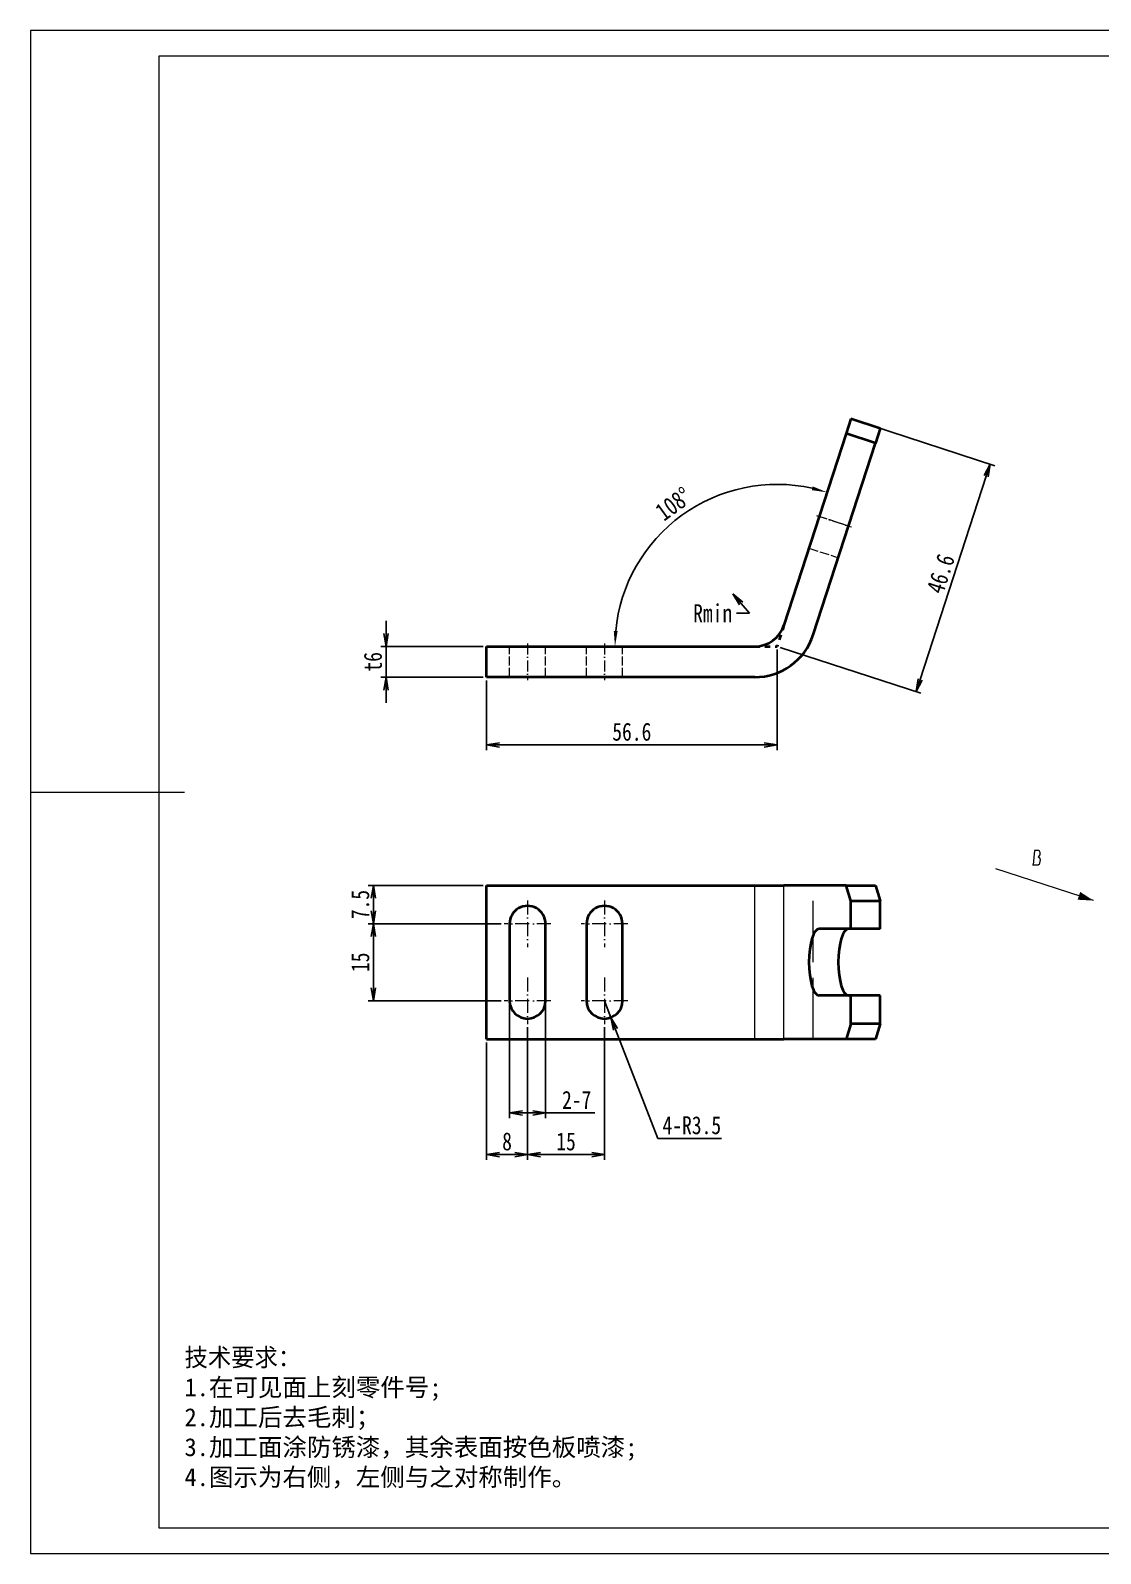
# Model space of a CAD drawing. Header units: millimetres. Extents: x -15766 to 80009, y -9701 to 15159.
# Drawn here: x 8306.4 to 8515, y 13253.7 to 13550.7 of the extents above; entities that cross this region are included whole.
import ezdxf

# ---------------------------------------------------------------- set-up
doc = ezdxf.new("R2010")
doc.units = ezdxf.units.MM
for name, pattern in [('CENTER-HOKUTO_1', [16, 13, -1, 1, -1]), ('DASHDOT', [18.5, 12, -3, 0.5, -3]), ('DASHED', [15, 12, -3]), ('HIDDEN-HOKUTO_1', [2, 1, -1]), ('虚线', [2, 1, -1])]:
    doc.linetypes.add(name, pattern=pattern)
doc.layers.get('DEFPOINTS').update_dxf_attribs({"lineweight": 18})
for name, color, linetype, lineweight in [('AM_7', 2, 'CENTER-HOKUTO_1', 18), ('AM_HID', 1, 'HIDDEN-HOKUTO_1', 18), ('AM_VIS', 7, 'Continuous', 18), ('CDRAFT0', 7, 'Continuous', 18), ('title_frame', 7, 'Continuous', 18), ('word_dim', 9, 'Continuous', 18), ('粗实线层_1', 7, 'Continuous', 15), ('虚线层', 6, '虚线', 18)]:
    doc.layers.add(name, color=color, linetype=linetype, lineweight=lineweight)
doc.styles.add('DIM', font='', dxfattribs={"width": 0.8})
doc.styles.get('DIM').set_extended_font_data('NSimSun')
doc.dimstyles.new('1-1', dxfattribs={"dimtxt": 3.5, "dimasz": 3, "dimexe": 1, "dimexo": 0, "dimgap": 1, "dimtad": 1, "dimdsep": 46, "dimtxsty": 'DIM', "dimblk": '_CAXARROW', "dimcen": 0, "dimdle": 6, "dimclrd": 256, "dimclre": 256, "dimclrt": 3, "dimazin": 2, "dimtfac": 0.707107, "dimtmove": 0, "dimatfit": 3, "dimfxl": 0, "dimfrac": 2, "dimtolj": 1, "dimarcsym": 0})
doc.dimstyles.new('1-1$0', dxfattribs={"dimtxt": 3.5, "dimasz": 2.5, "dimexe": 1, "dimexo": 0.625, "dimgap": 0.8, "dimtad": 1, "dimdsep": 46, "dimtxsty": 'DIM', "dimblk": 'OPEN', "dimcen": 0, "dimdle": 5, "dimclrd": 256, "dimclre": 256, "dimclrt": 3, "dimazin": 3, "dimtfac": 0.5, "dimtmove": 0, "dimatfit": 3, "dimldrblk": 'OPEN', "dimfxl": 0, "dimtolj": 1, "dimarcsym": 0})
doc.dimstyles.new('1-1$4', dxfattribs={"dimtxt": 3.5, "dimasz": 2.5, "dimexe": 1, "dimexo": 0.625, "dimgap": 0.8, "dimtad": 1, "dimtih": 1, "dimtoh": 1, "dimzin": 12, "dimdsep": 46, "dimtxsty": 'DIM', "dimblk": 'OPEN', "dimcen": 0, "dimdle": 5, "dimclrd": 256, "dimclre": 256, "dimclrt": 3, "dimazin": 3, "dimtfac": 0.5, "dimtmove": 0, "dimatfit": 3, "dimldrblk": 'OPEN', "dimfxl": 0, "dimtolj": 1, "dimarcsym": 0})

# ---------------------------------------------------------------- blocks, each defined once
blk = doc.blocks.new('*X588')
at = {"layer": 'CDRAFT0'}
for p, q in [((420, 297), (0, 297)), ((0, 297), (0, 0)), ((0, 0), (420, 0))]:
    blk.add_line(p, q, dxfattribs=at)
at = {"layer": '粗实线层_1'}
for p, q in [((415, 292), (25, 292)), ((25, 292), (25, 5)), ((0, 148.5), (30, 148.5)), ((25, 5), (415, 5))]:
    blk.add_line(p, q, dxfattribs=at)
blk = doc.blocks.new('_OPEN')
at = {"color": 0, "linetype": 'ByBlock', "lineweight": -2}
for p, q in [((-1, 0.166667), (0, 0)), ((-1, -0.166667), (0, 0)), ((0, 0), (-1, 0))]:
    blk.add_line(p, q, dxfattribs=at)
blk = doc.blocks.new('*D936')
at = {"layer": 'DEFPOINTS', "color": 0, "transparency": 16777216}
for p in [(8375.7, 13430.62), (8395.3, 13430.62), (8395.3, 13424.62)]:
    blk.add_point(p, dxfattribs=at)
at = {"layer": 'word_dim', "linetype": 'Continuous', "lineweight": -2, "transparency": 16777216}
for p, q in [((8375.7, 13433.12), (8375.7, 13435.62)), ((8394.67, 13430.62), (8374.7, 13430.62)), ((8375.7, 13424.62), (8375.7, 13430.62)), ((8394.67, 13424.62), (8374.7, 13424.62)), ((8375.7, 13422.12), (8375.7, 13419.62))]:
    blk.add_line(p, q, dxfattribs=at)
at = {"layer": 'word_dim', "lineweight": -2, "transparency": 16777216, "xscale": 2.5, "yscale": 2.5, "zscale": 2.5}
for p, rotation in [((8375.7, 13430.62), 270), ((8375.7, 13424.62), 90)]:
    blk.add_blockref('_OPEN', p, dxfattribs=dict(at, rotation=rotation))
at = {"layer": 'word_dim', "color": 3, "transparency": 16777216, "insert": (8373.15, 13427.62), "char_height": 3.5, "attachment_point": 5, "rotation": 90, "style": 'DIM'}
blk.add_mtext('\\A1;t6', dxfattribs=at)
blk = doc.blocks.new('*D637')
at = {"layer": 'DEFPOINTS', "color": 0, "transparency": 16777216}
for p in [(8443.32, 13440.9), (8447.21, 13436.33)]:
    blk.add_point(p, dxfattribs=at)
at = {"layer": 'word_dim', "linetype": 'Continuous', "lineweight": -2, "transparency": 16777216}
for p, q in [((8444.04, 13437.1), (8446.57, 13437.1)), ((8446.57, 13437.1), (8444.94, 13439))]:
    blk.add_line(p, q, dxfattribs=at)
at = {"layer": 'word_dim', "lineweight": -2, "transparency": 16777216, "xscale": 2.5, "yscale": 2.5, "zscale": 2.5, "rotation": 130.4344569721052}
blk.add_blockref('_OPEN', (8443.32, 13440.9), dxfattribs=at)
at = {"layer": 'word_dim', "color": 3, "transparency": 16777216, "insert": (8439.39, 13437.1), "char_height": 3.5, "attachment_point": 5, "style": 'DIM'}
blk.add_mtext('\\A1;Rmin', dxfattribs=at)
blk = doc.blocks.new('_CAXARROW')
blk.add_hatch(color=0).paths.add_polyline_path([(0, 0), (-1, 0.125), (-1, -0.125)], flags=0)
blk = doc.blocks.new('*D937')
at = {"layer": 'DEFPOINTS', "color": 0, "transparency": 16777216}
for p in [(8465.43, 13472.13), (8442.17, 13460.67), (8453.29, 13434.77), (8395.3, 13430.62), (8447.58, 13430.62)]:
    blk.add_point(p, dxfattribs=at)
at = {"layer": 'word_dim', "linetype": 'Continuous', "lineweight": -2, "transparency": 16777216}
blk.add_arc((8451.94, 13430.62), 31.6, 77.4375, 174.5583, dxfattribs=at)
at = {"layer": 'word_dim', "lineweight": -2, "transparency": 16777216, "xscale": 3, "yscale": 3, "zscale": 3}
for p, rotation in [((8461.7, 13460.67), 344.7166185423895), ((8420.34, 13430.62), 267.2791611058718)]:
    blk.add_blockref('_CAXARROW', p, dxfattribs=dict(at, rotation=rotation))
at = {"layer": 'word_dim', "color": 3, "transparency": 16777216, "insert": (8431.75, 13458.41), "char_height": 3.5, "attachment_point": 5, "rotation": 35.9979, "style": 'DIM'}
blk.add_mtext('\\A1;108°', dxfattribs=at)
blk = doc.blocks.new('*D938')
at = {"layer": 'DEFPOINTS', "color": 0, "transparency": 16777216}
for p in [(8451.94, 13430.62), (8395.3, 13424.62), (8451.94, 13411.42)]:
    blk.add_point(p, dxfattribs=at)
at = {"layer": 'word_dim', "linetype": 'Continuous', "lineweight": -2, "transparency": 16777216}
for p, q in [((8451.94, 13430), (8451.94, 13410.42)), ((8395.3, 13424), (8395.3, 13410.42)), ((8397.8, 13411.42), (8449.44, 13411.42))]:
    blk.add_line(p, q, dxfattribs=at)
at = {"layer": 'word_dim', "lineweight": -2, "transparency": 16777216, "xscale": 2.5, "yscale": 2.5, "zscale": 2.5, "rotation": 180}
blk.add_blockref('_OPEN', (8395.3, 13411.42), dxfattribs=at)
at = {"layer": 'word_dim', "lineweight": -2, "transparency": 16777216, "xscale": 2.5, "yscale": 2.5, "zscale": 2.5}
blk.add_blockref('_OPEN', (8451.94, 13411.42), dxfattribs=at)
at = {"layer": 'word_dim', "color": 3, "transparency": 16777216, "insert": (8423.62, 13413.97), "char_height": 3.5, "attachment_point": 5, "style": 'DIM'}
blk.add_mtext('\\A1;56.6', dxfattribs=at)
blk = doc.blocks.new('*D939')
at = {"layer": 'DEFPOINTS', "color": 0, "transparency": 16777216}
for p in [(8466.35, 13474.98), (8493.47, 13466.17), (8451.94, 13430.62)]:
    blk.add_point(p, dxfattribs=at)
at = {"layer": 'word_dim', "linetype": 'Continuous', "lineweight": -2, "transparency": 16777216}
for p, q in [((8466.95, 13474.79), (8494.42, 13465.86)), ((8479.83, 13424.19), (8492.7, 13463.79)), ((8452.53, 13430.43), (8480, 13421.5))]:
    blk.add_line(p, q, dxfattribs=at)
at = {"layer": 'word_dim', "lineweight": -2, "transparency": 16777216, "xscale": 2.5, "yscale": 2.5, "zscale": 2.5}
for p, rotation in [((8493.47, 13466.17), 71.9956072588662), ((8479.05, 13421.81), 251.9956072588662)]:
    blk.add_blockref('_OPEN', p, dxfattribs=dict(at, rotation=rotation))
at = {"layer": 'word_dim', "color": 3, "transparency": 16777216, "insert": (8483.84, 13444.78), "char_height": 3.5, "attachment_point": 5, "rotation": 71.9956, "style": 'DIM'}
blk.add_mtext('\\A1;46.6', dxfattribs=at)
blk = doc.blocks.new('*D945')
at = {"layer": 'DEFPOINTS', "color": 0, "transparency": 16777216}
for p in [(8395.3, 13384.03), (8373.25, 13376.53), (8398.75, 13376.53)]:
    blk.add_point(p, dxfattribs=at)
at = {"layer": 'word_dim', "linetype": 'Continuous', "lineweight": -2, "transparency": 16777216}
for p, q in [((8394.67, 13384.03), (8372.25, 13384.03)), ((8373.25, 13381.53), (8373.25, 13379.03)), ((8398.12, 13376.53), (8372.25, 13376.53))]:
    blk.add_line(p, q, dxfattribs=at)
at = {"layer": 'word_dim', "lineweight": -2, "transparency": 16777216, "xscale": 2.5, "yscale": 2.5, "zscale": 2.5}
for p, rotation in [((8373.25, 13384.03), 90), ((8373.25, 13376.53), 270)]:
    blk.add_blockref('_OPEN', p, dxfattribs=dict(at, rotation=rotation))
at = {"layer": 'word_dim', "color": 3, "transparency": 16777216, "insert": (8370.7, 13380.28), "char_height": 3.5, "attachment_point": 5, "rotation": 90, "style": 'DIM'}
blk.add_mtext('\\A1;7.5', dxfattribs=at)
blk = doc.blocks.new('*D946')
at = {"layer": 'DEFPOINTS', "color": 0, "transparency": 16777216}
for p in [(8398.75, 13376.53), (8373.25, 13361.53), (8398.75, 13361.53)]:
    blk.add_point(p, dxfattribs=at)
at = {"layer": 'word_dim', "linetype": 'Continuous', "lineweight": -2, "transparency": 16777216}
for p, q in [((8398.12, 13376.53), (8372.25, 13376.53)), ((8373.25, 13374.03), (8373.25, 13364.03)), ((8398.12, 13361.53), (8372.25, 13361.53))]:
    blk.add_line(p, q, dxfattribs=at)
at = {"layer": 'word_dim', "lineweight": -2, "transparency": 16777216, "xscale": 2.5, "yscale": 2.5, "zscale": 2.5}
for p, rotation in [((8373.25, 13376.53), 90), ((8373.25, 13361.53), 270)]:
    blk.add_blockref('_OPEN', p, dxfattribs=dict(at, rotation=rotation))
at = {"layer": 'word_dim', "color": 3, "transparency": 16777216, "insert": (8370.7, 13369.03), "char_height": 3.5, "attachment_point": 5, "rotation": 90, "style": 'DIM'}
blk.add_mtext('\\A1;15', dxfattribs=at)
blk = doc.blocks.new('*D947')
at = {"layer": 'DEFPOINTS', "color": 0, "transparency": 16777216}
for p in [(8403.3, 13356.98), (8395.3, 13354.03), (8403.3, 13331.53)]:
    blk.add_point(p, dxfattribs=at)
at = {"layer": 'word_dim', "linetype": 'Continuous', "lineweight": -2, "transparency": 16777216}
for p, q in [((8403.3, 13356.35), (8403.3, 13330.53)), ((8395.3, 13353.4), (8395.3, 13330.53)), ((8397.8, 13331.53), (8400.8, 13331.53))]:
    blk.add_line(p, q, dxfattribs=at)
at = {"layer": 'word_dim', "lineweight": -2, "transparency": 16777216, "xscale": 2.5, "yscale": 2.5, "zscale": 2.5, "rotation": 180}
blk.add_blockref('_OPEN', (8395.3, 13331.53), dxfattribs=at)
at = {"layer": 'word_dim', "lineweight": -2, "transparency": 16777216, "xscale": 2.5, "yscale": 2.5, "zscale": 2.5}
blk.add_blockref('_OPEN', (8403.3, 13331.53), dxfattribs=at)
at = {"layer": 'word_dim', "color": 3, "transparency": 16777216, "insert": (8399.3, 13334.08), "char_height": 3.5, "attachment_point": 5, "style": 'DIM'}
blk.add_mtext('\\A1;8', dxfattribs=at)
blk = doc.blocks.new('*D948')
at = {"layer": 'DEFPOINTS', "color": 0, "transparency": 16777216}
for p in [(8403.3, 13356.98), (8418.3, 13356.98), (8418.3, 13331.53)]:
    blk.add_point(p, dxfattribs=at)
at = {"layer": 'word_dim', "linetype": 'Continuous', "lineweight": -2, "transparency": 16777216}
for p, q in [((8403.3, 13356.35), (8403.3, 13330.53)), ((8418.3, 13356.35), (8418.3, 13330.53)), ((8405.8, 13331.53), (8415.8, 13331.53))]:
    blk.add_line(p, q, dxfattribs=at)
at = {"layer": 'word_dim', "lineweight": -2, "transparency": 16777216, "xscale": 2.5, "yscale": 2.5, "zscale": 2.5, "rotation": 180}
blk.add_blockref('_OPEN', (8403.3, 13331.53), dxfattribs=at)
at = {"layer": 'word_dim', "lineweight": -2, "transparency": 16777216, "xscale": 2.5, "yscale": 2.5, "zscale": 2.5}
blk.add_blockref('_OPEN', (8418.3, 13331.53), dxfattribs=at)
at = {"layer": 'word_dim', "color": 3, "transparency": 16777216, "insert": (8410.8, 13334.08), "char_height": 3.5, "attachment_point": 5, "style": 'DIM'}
blk.add_mtext('\\A1;15', dxfattribs=at)
blk = doc.blocks.new('*D638')
at = {"layer": 'DEFPOINTS', "color": 0, "transparency": 16777216}
for p in [(8418.3, 13361.53), (8419.56, 13358.27)]:
    blk.add_point(p, dxfattribs=at)
at = {"layer": 'word_dim', "linetype": 'Continuous', "lineweight": -2, "transparency": 16777216}
for p, q in [((8418.3, 13361.53), (8419.56, 13358.27)), ((8428.71, 13334.68), (8420.47, 13355.93)), ((8441.1, 13334.68), (8428.71, 13334.68))]:
    blk.add_line(p, q, dxfattribs=at)
at = {"layer": 'word_dim', "lineweight": -2, "transparency": 16777216, "xscale": 2.5, "yscale": 2.5, "zscale": 2.5, "rotation": 111.1968901384313}
blk.add_blockref('_OPEN', (8419.56, 13358.27), dxfattribs=at)
at = {"layer": 'word_dim', "color": 3, "transparency": 16777216, "insert": (8435.32, 13337.23), "char_height": 3.5, "attachment_point": 5, "style": 'DIM'}
blk.add_mtext('\\A1;4-R3.5', dxfattribs=at)
blk = doc.blocks.new('*D949')
at = {"layer": 'DEFPOINTS', "color": 0, "transparency": 16777216}
for p in [(8399.8, 13361.53), (8406.8, 13361.53), (8406.8, 13339.65)]:
    blk.add_point(p, dxfattribs=at)
at = {"layer": 'word_dim', "linetype": 'Continuous', "lineweight": -2, "transparency": 16777216}
for p, q in [((8399.8, 13360.9), (8399.8, 13338.65)), ((8406.8, 13360.9), (8406.8, 13338.65)), ((8402.3, 13339.65), (8404.3, 13339.65)), ((8406.8, 13339.65), (8416.43, 13339.65))]:
    blk.add_line(p, q, dxfattribs=at)
at = {"layer": 'word_dim', "lineweight": -2, "transparency": 16777216, "xscale": 2.5, "yscale": 2.5, "zscale": 2.5, "rotation": 180}
blk.add_blockref('_OPEN', (8399.8, 13339.65), dxfattribs=at)
at = {"layer": 'word_dim', "lineweight": -2, "transparency": 16777216, "xscale": 2.5, "yscale": 2.5, "zscale": 2.5}
blk.add_blockref('_OPEN', (8406.8, 13339.65), dxfattribs=at)
at = {"layer": 'word_dim', "color": 3, "transparency": 16777216, "insert": (8412.87, 13342.2), "char_height": 3.5, "attachment_point": 5, "style": 'DIM'}
blk.add_mtext('\\A1;2-7', dxfattribs=at)

msp = doc.modelspace()

# ---------------------------------------------------------------- linework, layer by layer
at = {"color": 7, "lineweight": 13, "ltscale": 0.499995}
msp.add_line((8513.63927, 13381.06333), (8494.61876, 13387.24497), dxfattribs=at)
at = {"color": 7, "lineweight": 13}
for p, q in [((8447.57903, 13354.02884), (8447.57903, 13384.02884)), ((8453.28509, 13354.02884), (8453.28509, 13384.02884))]:
    msp.add_line(p, q, dxfattribs=at)
at = {"color": 7, "lineweight": 13, "ltscale": 2.4e-05}
msp.add_line((8513.63927, 13381.06285), (8513.63927, 13381.06382), dxfattribs=at)
at = {"color": 7, "lineweight": 13}
msp.add_lwpolyline([(8501.77013, 13388.03086), (8502.85509, 13388.03086), (8503.1002, 13388.20591), (8503.20518, 13388.38084), (8503.31017, 13389.01084), (8503.17003, 13389.32591), (8502.81993, 13389.53587), (8502.99522, 13389.67588), (8503.24034, 13389.99095), (8503.24034, 13390.41087), (8503.1002, 13390.72593), (8502.92491, 13390.83091), (8502.15489, 13390.83091), (8502.01524, 13389.43089), (8501.87511, 13388.03086)], dxfattribs=at)
msp.add_solid([(8510.5377, 13381.22618), (8513.63927, 13381.06333), (8511.03477, 13382.75498)], dxfattribs=at)
at = {"layer": 'AM_7', "linetype": 'DASHDOT', "lineweight": 13, "ltscale": 0.179994}
msp.add_line((8459.60198, 13456.14347), (8466.44915, 13453.918), dxfattribs=at)
at = {"layer": 'AM_7', "linetype": 'DASHDOT', "lineweight": 13, "ltscale": 0.180014}
for p, q in [((8403.2968, 13431.22147), (8403.2968, 13424.02091)), ((8418.2968, 13431.22147), (8418.2968, 13424.02091))]:
    msp.add_line(p, q, dxfattribs=at)
at = {"layer": 'AM_7', "linetype": 'DASHDOT', "lineweight": 13, "ltscale": 0.227496}
for p, q in [((8403.2968, 13381.07865), (8403.2968, 13371.97879)), ((8418.2968, 13381.07865), (8418.2968, 13371.97879)), ((8403.2968, 13366.07865), (8403.2968, 13356.97879)), ((8418.2968, 13366.07865), (8418.2968, 13356.97879))]:
    msp.add_line(p, q, dxfattribs=at)
at = {"layer": 'AM_7', "linetype": 'DASHDOT', "lineweight": 13, "ltscale": 0.227502}
for p, q in [((8407.8471, 13376.52884), (8398.747, 13376.52884)), ((8422.8471, 13376.52884), (8413.747, 13376.52884)), ((8407.8471, 13361.52884), (8398.747, 13361.52884)), ((8422.8471, 13361.52884), (8413.747, 13361.52884))]:
    msp.add_line(p, q, dxfattribs=at)
at = {"layer": 'AM_HID', "linetype": 'DASHED', "lineweight": 13, "ltscale": 0.150008}
msp.add_line((8465.42669, 13472.12552), (8471.13323, 13470.27103), dxfattribs=at)
at = {"layer": 'AM_HID', "linetype": 'DASHED', "lineweight": 13, "ltscale": 0.149996}
for p, q in [((8465.87884, 13454.10355), (8460.17278, 13455.95804)), ((8465.87884, 13454.10355), (8460.17278, 13455.95804)), ((8458.1635, 13449.77628), (8463.86956, 13447.92179))]:
    msp.add_line(p, q, dxfattribs=at)
at = {"layer": 'AM_HID', "linetype": 'DASHED', "lineweight": 13, "ltscale": 0.15}
for p, q in [((8399.7968, 13424.62137), (8399.7968, 13430.62137)), ((8406.7968, 13424.62137), (8406.7968, 13430.62137)), ((8414.7968, 13424.62137), (8414.7968, 13430.62137)), ((8421.7968, 13424.62137), (8421.7968, 13430.62137))]:
    msp.add_line(p, q, dxfattribs=at)
at = {"layer": 'AM_HID', "linetype": 'DASHED', "lineweight": 13}
for p, q in [((8447.57903, 13354.02884), (8447.57903, 13384.02884)), ((8458.99163, 13354.02884), (8458.99163, 13384.02884))]:
    msp.add_line(p, q, dxfattribs=at)
at = {"layer": 'AM_VIS', "lineweight": 35, "ltscale": 0.075005}
msp.add_line((8466.35442, 13474.97867), (8465.42669, 13472.12552), dxfattribs=at)
at = {"layer": 'AM_VIS', "lineweight": 35, "ltscale": 0.149996}
msp.add_line((8472.06048, 13473.12418), (8466.35442, 13474.97867), dxfattribs=at)
at = {"layer": 'AM_VIS', "lineweight": 35}
for p, q in [((8465.42669, 13472.12552), (8453.28509, 13434.76689)), ((8458.99163, 13432.91239), (8471.13323, 13470.27103)), ((8395.2968, 13430.62137), (8447.57903, 13430.62137)), ((8447.57903, 13424.62137), (8395.2968, 13424.62137)), ((8395.2968, 13354.02884), (8395.2968, 13384.02884)), ((8395.2968, 13384.02884), (8447.57903, 13384.02884)), ((8395.2968, 13354.02884), (8447.57903, 13354.02884))]:
    msp.add_line(p, q, dxfattribs=at)
at = {"layer": 'AM_VIS', "lineweight": 35, "ltscale": 0.150008}
msp.add_line((8471.13323, 13470.27103), (8465.42669, 13472.12552), dxfattribs=at)
at = {"layer": 'AM_VIS', "lineweight": 35, "ltscale": 0.075001}
msp.add_line((8472.06048, 13473.12418), (8471.13323, 13470.27103), dxfattribs=at)
at = {"layer": 'AM_VIS', "lineweight": 35, "ltscale": 0.15}
msp.add_line((8395.2968, 13424.62137), (8395.2968, 13430.62137), dxfattribs=at)
at = {"layer": 'AM_VIS', "lineweight": 35, "ltscale": 0.142651}
for p, q in [((8447.57903, 13384.02884), (8453.28509, 13384.02884)), ((8466.35442, 13381.02884), (8472.06048, 13381.02884)), ((8472.06048, 13375.52884), (8466.35442, 13375.52884)), ((8472.06048, 13362.52884), (8466.35442, 13362.52884)), ((8472.06048, 13357.02884), (8466.35442, 13357.02884)), ((8447.57903, 13354.02884), (8453.28509, 13354.02884))]:
    msp.add_line(p, q, dxfattribs=at)
at = {"layer": 'AM_VIS', "lineweight": 35, "ltscale": 0.30354}
for p, q in [((8465.42669, 13384.02884), (8453.28509, 13384.02884)), ((8465.42669, 13354.02884), (8453.28509, 13354.02884))]:
    msp.add_line(p, q, dxfattribs=at)
at = {"layer": 'AM_VIS', "lineweight": 35, "ltscale": 0.142664}
for p, q in [((8465.42669, 13384.02884), (8471.13323, 13384.02884)), ((8471.13323, 13354.02884), (8465.42669, 13354.02884))]:
    msp.add_line(p, q, dxfattribs=at)
at = {"layer": 'AM_VIS', "lineweight": 35, "ltscale": 0.078504}
for p, q in [((8466.35442, 13381.02884), (8465.42669, 13384.02884)), ((8466.35442, 13357.02884), (8465.42669, 13354.02884))]:
    msp.add_line(p, q, dxfattribs=at)
at = {"layer": 'AM_VIS', "lineweight": 35, "ltscale": 0.078501}
for p, q in [((8471.13323, 13384.02884), (8472.06048, 13381.02884)), ((8472.06048, 13357.02884), (8471.13323, 13354.02884))]:
    msp.add_line(p, q, dxfattribs=at)
at = {"layer": 'AM_VIS', "lineweight": 35, "ltscale": 0.1375}
for p, q in [((8466.35442, 13375.52884), (8466.35442, 13381.02884)), ((8472.06048, 13375.52884), (8472.06048, 13381.02884)), ((8466.35442, 13357.02884), (8466.35442, 13362.52884)), ((8472.06048, 13357.02884), (8472.06048, 13362.52884))]:
    msp.add_line(p, q, dxfattribs=at)
at = {"layer": 'AM_VIS', "lineweight": 35, "ltscale": 0.375}
for p, q in [((8399.7968, 13376.52884), (8399.7968, 13361.52884)), ((8406.7968, 13361.52884), (8406.7968, 13376.52884)), ((8414.7968, 13376.52884), (8414.7968, 13361.52884)), ((8421.7968, 13361.52884), (8421.7968, 13376.52884))]:
    msp.add_line(p, q, dxfattribs=at)
at = {"layer": 'AM_VIS', "lineweight": 35, "ltscale": 0.154541}
for p, q in [((8466.35442, 13375.52884), (8460.17278, 13375.52884)), ((8466.35442, 13362.52884), (8460.17278, 13362.52884))]:
    msp.add_line(p, q, dxfattribs=at)
at = {"layer": 'AM_VIS', "lineweight": 35}
for centre, radius, start, end in [((8447.57903, 13436.62137), 6, 269.999997, 341.995773), ((8447.57903, 13436.62137), 12, 269.999997, 341.995773), ((8403.2968, 13376.52884), 3.5, 0, 180.000005), ((8418.2968, 13376.52884), 3.5, 0, 180.000005), ((8403.2968, 13361.52884), 3.5, 180.000005, 0), ((8418.2968, 13361.52884), 3.5, 180.000005, 0)]:
    msp.add_arc(centre, radius, start, end, dxfattribs=at)
for centre in [(8460.17278, 13369.02884), (8465.87884, 13369.02884)]:
    msp.add_ellipse(centre, major_axis=(0, -6.5), ratio=0.309087, start_param=3.141592654, end_param=6.283185307, dxfattribs=at)
at = {"layer": '虚线层', "lineweight": 35}
for p in [(8453.28523, 13434.76685), (8447.57903, 13430.62137)]:
    msp.add_line(p, (8451.93779, 13430.62137), dxfattribs=at)

# ---------------------------------------------------------------- block references
at = {"layer": 'title_frame'}
msp.add_blockref('*X588', (8306.37824, 13253.73384), dxfattribs=at)

# ---------------------------------------------------------------- texts
at = {"layer": 'word_dim', "linetype": 'Continuous', "ltscale": 4, "insert": (8336.41262, 13293.73936), "char_height": 3.5, "width": 139.6035818, "attachment_point": 1}
msp.add_mtext('{\\C3;技术要求：\\P\\fNSimSun|b0|i0|c134|p49;1\\fSimSun|b0|i0|c134|p49;.在可见面上刻零件号;\\P2.加工后去毛刺；\\P3.加工面涂防锈漆，其余表面按色板喷漆;\\P\\fNSimSun|b0|i0|c134|p49;4\\fSimSun|b0|i0|c134|p49;.图示为右侧，左侧与之对称制作。\\P         }', dxfattribs=at)

# ---------------------------------------------------------------- dimensions: what is measured, and where the dimension line sits
at = {"layer": 'word_dim', "color": 3}
dim = msp.add_aligned_dim(p1=(8451.93779, 13430.62137), p2=(8466.35414, 13474.97876), distance=-28.51076, dimstyle='1-1$0', override={"dimdec": 1}, dxfattribs=at)
dim.commit()
dim.dimension.update_dxf_attribs({"geometry": '*D939', "text_midpoint": (8483.8355, 13444.77586)})
dim = msp.add_angular_dim_2l(base=(8442.17462, 13460.67435), line1=((8465.42669, 13472.12552), (8453.28509, 13434.76689)), line2=((8395.2968, 13430.62137), (8447.57903, 13430.62137)), dimstyle='1-1', dxfattribs=at)
dim.commit()
dim.dimension.update_dxf_attribs({"geometry": '*D937', "text_midpoint": (8431.74894, 13458.4111)})
dim = msp.add_radius_dim(center=(8447.21408, 13436.33402), mpoint=(8443.32261, 13440.90091), text='Rmin', dimstyle='1-1$4', override={"dimpost": 't<>', "dimse1": 1}, dxfattribs=at)
dim.commit()
dim.dimension.update_dxf_attribs({"geometry": '*D637', "text_midpoint": (8439.38617, 13437.09517), "dimtype": 164})
dim = msp.add_linear_dim(base=(8375.70385, 13430.62137), p1=(8395.2968, 13424.62137), p2=(8395.2968, 13430.62137), angle=90, dimstyle='1-1$0', override={"dimpost": 't<>'}, dxfattribs=at)
dim.commit()
dim.dimension.update_dxf_attribs({"geometry": '*D936', "text_midpoint": (8373.15385, 13427.62137)})
dim = msp.add_linear_dim(base=(8451.93779, 13411.42307), p1=(8395.2968, 13424.62137), p2=(8451.93779, 13430.62137), dimstyle='1-1$0', override={"dimdec": 1}, dxfattribs=at)
dim.commit()
dim.dimension.update_dxf_attribs({"geometry": '*D938', "text_midpoint": (8423.6173, 13413.97307)})
for base, p1, p2, picture, middle in [((8373.25016, 13376.52884), (8395.2968, 13384.02884), (8398.747, 13376.52884), '*D945', (8370.70016, 13380.27884)), ((8373.25016, 13361.52884), (8398.747, 13376.52884), (8398.747, 13361.52884), '*D946', (8370.70016, 13369.02884))]:
    dim = msp.add_linear_dim(base=base, p1=p1, p2=p2, angle=90, dimstyle='1-1$0', dxfattribs=at)
    dim.commit()
    dim.dimension.update_dxf_attribs({"geometry": picture, "text_midpoint": middle})
dim = msp.add_linear_dim(base=(8406.7968, 13339.65071), p1=(8399.7968, 13361.52884), p2=(8406.7968, 13361.52884), text='2-<>', dimstyle='1-1$0', dxfattribs=at)
dim.commit()
dim.dimension.update_dxf_attribs({"geometry": '*D949', "text_midpoint": (8412.86569, 13342.20071)})
dim = msp.add_radius_dim(center=(8418.2968, 13361.52884), mpoint=(8419.56231, 13358.26564), text='4-<>', dimstyle='1-1$4', dxfattribs=at)
dim.commit()
dim.dimension.update_dxf_attribs({"geometry": '*D638', "text_midpoint": (8435.31956, 13334.68185), "dimtype": 164})
for base, p1, p2, picture, middle in [((8403.2968, 13331.53409), (8395.2968, 13354.02884), (8403.2968, 13356.97879), '*D947', (8399.2968, 13334.08409)), ((8418.2968, 13331.53409), (8403.2968, 13356.97879), (8418.2968, 13356.97879), '*D948', (8410.7968, 13334.08409))]:
    dim = msp.add_linear_dim(base=base, p1=p1, p2=p2, dimstyle='1-1$0', dxfattribs=at)
    dim.commit()
    dim.dimension.update_dxf_attribs({"geometry": picture, "text_midpoint": middle})

doc.saveas('drawing.dxf')
